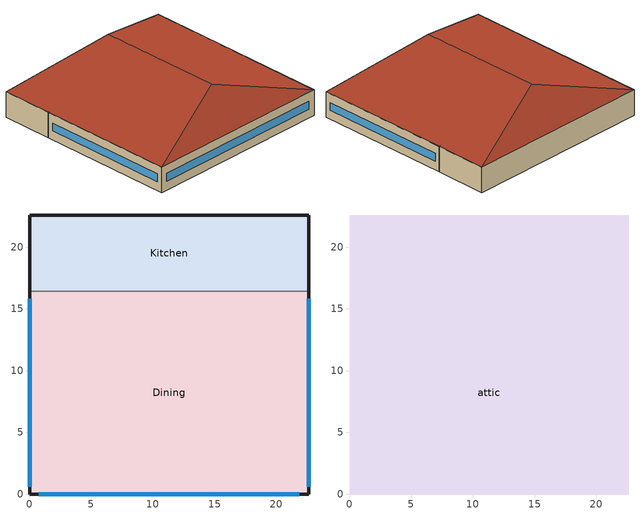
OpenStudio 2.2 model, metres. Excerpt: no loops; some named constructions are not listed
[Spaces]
Kitchen
 floor ground: 22.61,22.61 22.61,16.44 0,16.44 0,22.61 z0
 wall outside: 22.61,16.44 22.61,22.61 0,22.61 0,16.44 z0:3.05
 wall to Dining: 0,16.44 22.61,16.44 z0:3.05
Dining
 floor ground: 22.61,16.44 22.61,0 0,0 0,16.44 z0
 wall outside: 0,16.44 0,0 22.61,0 22.61,16.44 z0:3.05
 window: 0,15.84 0,0.6 / 22.61,0.6 22.61,15.84 / 0.75,0 21.86,0 z1.07:1.98
attic
 floor to Dining: 22.61,16.44 22.61,0 0,0 0,16.44 z3.05
 floor to Kitchen: 22.61,22.61 22.61,16.44 0,16.44 0,22.61 z3.05
 roof outside: 11.3,18.84,6.82 22.61,22.61,3.05 0,22.61,3.05; 11.3,3.77,6.82 0,0,3.05 22.61,0,3.05; 11.3,18.84,6.82 0,22.61,3.05 0,0,3.05 11.3,3.77,6.82; 11.3,3.77,6.82 22.61,0,3.05 22.61,22.61,3.05 11.3,18.84,6.82
[Site]
Gander Int'l_NF_CAN: Latitude {deg}=48.95; Longitude {deg}=-54.57; Time Zone {hr}=-3.5; Elevation {m}=151; Terrain=City
[Building]
NECB 2011-FullServiceRestaurant-NECB HDD Method-CAN_NF_Gander.718030_CWEC.epw created: 2017-07-10 19:26:43 +0000: North Axis {deg}=0; Default Construction Set=NECB 2011 - FullSrvRest - NECB HDD Method at climate 7a; Standards Number of Stories=2; Standards Number of Above Ground Stories=2; Standards Building Type=FullServiceRestaurant
[Site:GroundTemperature:BuildingSurface]
19.527, 19.502, 19.536, 19.598, 20.002, 21.64, 22.225, 22.375, 21.449, 20.121, 19.802, 19.633
[Site:WaterMainsTemperature]
Calculation Method=Correlation; Annual Average Outdoor Air Temperature {C}=4.025; Maximum Difference In Monthly Average Outdoor Air Temperatures {deltaC}=22.6
[SizingPeriod:DesignDay] Barometric Pressure {Pa}=99524; Sky Clearness=0; Rain Indicator=0; Snow Indicator=0; Day of Month=21; Daylight Saving Time Indicator=0; Humidity Indicating Type=Wetbulb; Dry-Bulb Temperature Range Modifier Type=DefaultMultipliers
Name | Maximum Dry-Bulb Temperature {C} | Daily Dry-Bulb Temperature Range {deltaC} | Humidity Indicating Conditions at Maximum Dry-Bulb | Wind Speed {m/s} | Wind Direction {deg} | Month | Day Type | Solar Model Indicator | ASHRAE Taub | ASHRAE Taud
Gander Int'l Ann Clg .4% Condns WB=>MDB | 24.3 | 8.8 | 20.1 | 5.3 | 230 | 8 | SummerDesignDay | ASHRAETau | 0.404 | 2.212
Gander Int'l Ann Clg .4% Condns DB=>MWB | 26 | 8.8 | 18.4 | 5.3 | 230 | 8 | SummerDesignDay | ASHRAETau | 0.404 | 2.212
Gander Int'l Ann Htg 99.6% Condns DB | -19.7 | 0 | -19.7 | 6.9 | 280 | 2 | WinterDesignDay | ASHRAEClearSky
[Material:NoMass]
CP02 CARPET PAD: Roughness=VeryRough; Thermal Resistance {m2-K/W}=0.21648; Thermal Absorptance=0.9; Solar Absorptance=0.7; Visible Absorptance=0.8
[Material]
Name | Roughness | Thickness {m} | Conductivity {W/m-K} | Density {kg/m3} | Specific Heat {J/kg-K} | Thermal Absorptance | Solar Absorptance | Visible Absorptance
100mm Normalweight concrete floor | MediumSmooth | 0.1016 | 2.31 | 2322 | 832
G01 13mm gypsum board | Smooth | 0.0127 | 0.16 | 800 | 1090 | 0.9 | 0.7 | 0.5
G05 25mm wood | MediumSmooth | 0.0254 | 0.15 | 608 | 1630 | 0.9 | 0.5 | 0.5
[Construction]
Typical Interior Floor: 100mm Normalweight concrete floor, CP02 CARPET PAD
Typical Interior Wall: G01 13mm gypsum board, G01 13mm gypsum board
Typical Interior Ceiling: CP02 CARPET PAD, 100mm Normalweight concrete floor
Typical Interior Window: Clear 3mm
Typical Interior Door; Typical Interior Partition: G05 25mm wood
Customized Fenestration: cond=0.220 tvis=0.220 tsol=0.232: Customized Fenestration:: cond=0.220 tvis=0.220 tsol=0.232
Customized Fenestration: cond=0.220 tvis=0.441 tsol=0.279: Customized Fenestration:: cond=0.220 tvis=0.441 tsol=0.279
Customized Fenestration: cond=0.220 tvis=0.294 tsol=0.332: Customized Fenestration:: cond=0.220 tvis=0.294 tsol=0.332
Customized Fenestration: cond=0.220 tvis=0.898 tsol=0.837: Customized Fenestration:: cond=0.220 tvis=0.898 tsol=0.837
[DefaultConstructionSet]
NECB 2011 - FullSrvRest - NECB HDD Method at climate 7a: Default Exterior Surface Constructions=NECB 2011 - FullSrvRest - NECB HDD Method at climate 7a; Default Interior Surface Constructions=Default Surface Constructions 2; Default Ground Contact Surface Constructions=NECB 2011 - FullSrvRest - NECB HDD Method at climate 7a 1; Default Exterior SubSurface Constructions=NECB 2011 - FullSrvRest - NECB HDD Method at climate 7a; Default Interior SubSurface Constructions=Default Sub Surface Constructions 2; Interior Partition Construction=Typical Interior Partition
[DefaultSurfaceConstructions]
Name | Floor Construction | Wall Construction | Roof Ceiling Construction
Default Surface Constructions 2 | Typical Interior Floor | Typical Interior Wall | Typical Interior Ceiling
NECB 2011 - FullSrvRest - NECB HDD Method at climate 7a | Customized opaque construction {40b8ff55-9e13-4d7c-8d2d-48ac36a282a4} to conductance of 0.162 | Customized opaque construction {c71567f1-7333-48f3-a518-d25ea8f068a7} to conductance of 0.21 | Customized opaque construction {82ccd482-014f-4c92-a153-0824acbafeb3} to conductance of 0.162
NECB 2011 - FullSrvRest - NECB HDD Method at climate 7a 1 | Customized opaque construction {9d52f835-573b-4b23-9f9c-aa8ec3b0864c} to conductance of 0.757 | Customized opaque construction {9d52f835-573b-4b23-9f9c-aa8ec3b0864c} to conductance of 0.284 | Customized opaque construction {9d52f835-573b-4b23-9f9c-aa8ec3b0864c} to conductance of 0.284
[DefaultSubSurfaceConstructions]
Name | Fixed Window Construction | Operable Window Construction | Door Construction | Glass Door Construction | Overhead Door Construction | Skylight Construction | Tubular Daylight Dome Construction | Tubular Daylight Diffuser Construction
Default Sub Surface Constructions 2 | Typical Interior Window | Typical Interior Window | Typical Interior Door
NECB 2011 - FullSrvRest - NECB HDD Method at climate 7a | Customized Fenestration: cond=0.220 tvis=0.220 tsol=0.232 | Customized Fenestration: cond=0.220 tvis=0.220 tsol=0.232 | Customized opaque construction {57cf4c2f-5fb5-4213-af27-4ae2f90df1f9} to conductance of 2.2 | Customized Fenestration: cond=0.220 tvis=0.441 tsol=0.279 | Customized opaque construction {6c988333-0592-4b9e-afca-f950ea5db27d} to conductance of 2.2 | Customized Fenestration: cond=0.220 tvis=0.294 tsol=0.332 | Customized Fenestration: cond=0.220 tvis=0.898 tsol=0.837 | Customized Fenestration: cond=0.220 tvis=0.898 tsol=0.837
[WindowMaterial:Glazing]
Clear 3mm: Optical Data Type=SpectralAverage; Thickness {m}=0.003; Solar Transmittance at Normal Incidence=0.837; Front Side Solar Reflectance at Normal Incidence=0.075; Back Side Solar Reflectance at Normal Incidence=0.075; Visible Transmittance at Normal Incidence=0.898; Front Side Visible Reflectance at Normal Incidence=0.081; Back Side Visible Reflectance at Normal Incidence=0.081; Infrared Transmittance at Normal Incidence=0; Front Side Infrared Hemispherical Emissivity=0.84; Back Side Infrared Hemispherical Emissivity=0.84; Conductivity {W/m-K}=0.9; Dirt Correction Factor for Solar and Visible Transmittance=1; Solar Diffusing=No
[WindowMaterial:SimpleGlazingSystem] U-Factor {W/m2-K}=2.2; Solar Heat Gain Coefficient=0.6; Visible Transmittance=0.21
Customized Fenestration:: cond=0.220 tvis=0.220 tsol=0.232; Customized Fenestration:: cond=0.220 tvis=0.441 tsol=0.279; Customized Fenestration:: cond=0.220 tvis=0.294 tsol=0.332; Customized Fenestration:: cond=0.220 tvis=0.898 tsol=0.837
[Space]
Name | Space Type | Building Story | Thermal Zone | Part of Total Floor Area
Kitchen | Space Function Food preparation | Building Story 1 | Sp-Kitchen Sys-3 Flr-1 Sch-B HPlcmt-north ZN | Yes
Dining | Space Function Dining - family space | Building Story 1 | Sp-Dining Sys-3 Flr-1 Sch-B HPlcmt-south ZN | Yes
attic | Space Function - undefined - | Building Story 2 | Sp-attic Sys-0 Flr-2 Sch-- undefined - HPlcmt-core ZN | No
[BuildingStory]
Name | Nominal Z Coordinate {m}
Building Story 1 | 0
Building Story 2 | 3.0488
[SpaceType] Standards Building Type=Space Function
Name | Default Schedule Set | Design Specification Outdoor Air Object | Standards Space Type
Space Function - undefined - | Space Function - undefined - Schedule Set | Space Function - undefined - Ventilation | - undefined -
Space Function Dining - family space | Space Function Dining - family space Schedule Set | Space Function Dining - family space Ventilation | Dining - family space
Space Function Food preparation | Space Function Food preparation Schedule Set | Space Function Food preparation Ventilation | Food preparation
[DesignSpecification:OutdoorAir]
Name | Outdoor Air Flow per Person {m3/s-person} | Outdoor Air Flow per Floor Area {m3/s-m2} | Outdoor Air Flow Air Changes per Hour {1/hr} | Outdoor Air Method
Space Function - undefined - Ventilation | 0 | 0 | 0
Space Function Dining - family space Ventilation |  | 0.0035814 |  | Sum
Space Function Food preparation Ventilation |  | 0.0013716 |  | Sum
[DefaultScheduleSet] Infiltration Schedule=Always On
Name | Number of People Schedule | People Activity Level Schedule | Lighting Schedule | Electric Equipment Schedule
Space Function - undefined - Schedule Set
Space Function Dining - family space Schedule Set; Space Function Food preparation Schedule Set | NECB-B-Occupancy | NECB-Activity | NECB-B-Lighting | NECB-B-Electric-Equipment
[ThermostatSetpoint:DualSetpoint]
Name | Heating Setpoint Temperature Schedule | Cooling Setpoint Temperature Schedule
Space Function - undefined - Thermostat 2
Space Function Food preparation Thermostat 2; Space Function Dining - family space Thermostat 2 | NECB-B-Thermostat Setpoint-Heating | NECB-B-Thermostat Setpoint-Cooling
[People:Definition] Number of People Calculation Method=People/Area; Fraction Radiant=0.3
Name | People per Space Floor Area {person/m2}
Space Function Dining - family space People Definition | 0.0999967
Space Function Food preparation People Definition | 0.0500522
[People] Work Efficiency Schedule=Work Efficiency Schedule; Clothing Insulation Schedule=Clothing Schedule; Air Velocity Schedule=Air Velocity Schedule
Name | People Definition | Space or SpaceType
Space Function Dining - family space People | Space Function Dining - family space People Definition | Space Function Dining - family space
Space Function Food preparation People | Space Function Food preparation People Definition | Space Function Food preparation
[Lights:Definition] Design Level Calculation Method=Watts/Area; Fraction Radiant=0.5; Fraction Visible=0.2
Name | Watts per Space Floor Area {W/m2}
Space Function Dining - family space Lights Definition | 9.59992
Space Function Food preparation Lights Definition | 10.6999
[Lights]
Name | Lights Definition | Space or SpaceType
Space Function Dining - family space Lights | Space Function Dining - family space Lights Definition | Space Function Dining - family space
Space Function Food preparation Lights | Space Function Food preparation Lights Definition | Space Function Food preparation
[ElectricEquipment:Definition] Design Level Calculation Method=Watts/Area; Fraction Radiant=0.5
Name | Watts per Space Floor Area {W/m2}
Space Function Dining - family space Elec Equip Definition | 0.999992
Space Function Food preparation Elec Equip Definition | 9.99992
[ElectricEquipment]
Name | Electric Equipment Definition | Space or SpaceType
Space Function Dining - family space Elec Equip | Space Function Dining - family space Elec Equip Definition | Space Function Dining - family space
Space Function Food preparation Elec Equip | Space Function Food preparation Elec Equip Definition | Space Function Food preparation
[SpaceInfiltration:DesignFlowRate] Schedule=Always On Discrete; Design Flow Rate Calculation Method=Flow/ExteriorArea; Flow per Exterior Surface Area {m3/s-m2}=0.00025; Constant Term Coefficient=0; Temperature Term Coefficient=0; Velocity Term Coefficient=0.224; Velocity Squared Term Coefficient=0
Name | Space or SpaceType
attic Infiltration | attic
Dining Infiltration | Dining
Kitchen Infiltration | Kitchen
[ThermalZone] Use Ideal Air Loads=No
Name | Thermostat
Sp-attic Sys-0 Flr-2 Sch-- undefined - HPlcmt-core ZN | Space Function - undefined - Thermostat 2
Sp-Kitchen Sys-3 Flr-1 Sch-B HPlcmt-north ZN | Space Function Food preparation Thermostat 2
Sp-Dining Sys-3 Flr-1 Sch-B HPlcmt-south ZN | Space Function Dining - family space Thermostat 2
[Sizing:Zone]
Sp-attic Sys-0 Flr-2 Sch-- undefined - HPlcmt-core ZN: Zone Cooling Design Supply Air Temperature Input Method=SupplyAirTemperature; Zone Cooling Design Supply Air Temperature {C}=14; Zone Cooling Design Supply Air Temperature Difference {deltaC}=11.11; Zone Heating Design Supply Air Temperature Input Method=SupplyAirTemperature; Zone Heating Design Supply Air Temperature {C}=40; Zone Heating Design Supply Air Temperature Difference {deltaC}=11.11; Zone Cooling Design Supply Air Humidity Ratio {kg-H2O/kg-air}=0.0085; Zone Heating Design Supply Air Humidity Ratio {kg-H2O/kg-air}=0.008; Cooling Design Air Flow Method=DesignDay; Heating Design Air Flow Method=DesignDay; Account for Dedicated Outdoor Air System=No; Dedicated Outdoor Air System Control Strategy=NeutralSupplyAir; Dedicated Outdoor Air Low Setpoint Temperature for Design {C}=autosize; Dedicated Outdoor Air High Setpoint Temperature for Design {C}=autosize
[Schedule:Ruleset]
Always On: Default Day Schedule=Always On Default
Clothing Schedule: Default Day Schedule=Clothing Schedule Default Winter Clothes
Air Velocity Schedule: Default Day Schedule=Air Velocity Schedule Default
Work Efficiency Schedule: Default Day Schedule=Work Efficiency Schedule Default
NECB-B-Occupancy: Default Day Schedule=NECB-B-Occupancy Default
NECB-Activity: Default Day Schedule=NECB-Activity Default; Summer Design Day Schedule=NECB-Activity Summer Design Day; Winter Design Day Schedule=NECB-Activity Winter Design Day
NECB-B-Lighting: Default Day Schedule=NECB-B-Lighting Default
NECB-B-Electric-Equipment: Default Day Schedule=NECB-B-Electric-Equipment Default
NECB-B-Thermostat Setpoint-Heating: Default Day Schedule=NECB-B-Thermostat Setpoint-Heating Default
NECB-B-Thermostat Setpoint-Cooling: Default Day Schedule=NECB-B-Thermostat Setpoint-Cooling Default
[Schedule:Day]
Always On Default; Clothing Schedule Default Winter Clothes: 24, 0, 1
Clothing Schedule Summer Clothes: 24, 0, 0.5
Air Velocity Schedule Default: 24, 0, 0.2
Work Efficiency Schedule Default: 24, 0, 0
NECB-B-Occupancy Default; NECB-B-Occupancy Default|Wkdy Day: 1, 0, 0.3, 2, 0, 0.1, 9, 0, 0, 10, 0, 0.1, 11, 0, 0.2, 12, 0, 0.5, 13, 0, 0.9, 14, 0, 0.8, 15, 0, 0.5, 17, 0, 0.2, 18, 0, 0.3, 19, 0, 0.6, 22, 0, 0.9, 23, 0, 0.6, 24, 0, 0.4
NECB-B-Occupancy Sat Day: 1, 0, 0.5, 2, 0, 0.3, 9, 0, 0, 10, 0, 0.1, 11, 0, 0.2, 12, 0, 0.5, 13, 0, 0.9, 14, 0, 0.8, 15, 0, 0.5, 17, 0, 0.2, 18, 0, 0.3, 19, 0, 0.6, 22, 0, 0.9, 24, 0, 0.6
NECB-B-Occupancy Sun|Hol Day: 1, 0, 0.1, 2, 0, 0.3, 10, 0, 0, 11, 0, 0.1, 12, 0, 0.4, 14, 0, 0.5, 15, 0, 0.4, 18, 0, 0.2, 19, 0, 0.5, 21, 0, 0.7, 22, 0, 0.5, 23, 0, 0.3, 24, 0, 0.1
NECB-Activity Default; NECB-Activity Winter Design Day; NECB-Activity Summer Design Day: 24, 0, 130
NECB-B-Lighting Default; NECB-B-Lighting Default|Wkdy Day; NECB-B-Lighting Sat Day; NECB-B-Electric-Equipment Default; NECB-B-Electric-Equipment Default|Wkdy Day; NECB-B-Electric-Equipment Sat Day: 1, 0, 0.9, 2, 0, 0.5, 9, 0, 0.1, 10, 0, 0.5, 11, 0, 0.7, 24, 0, 0.9
NECB-B-Lighting Sun|Hol Day; NECB-B-Electric-Equipment Sun|Hol Day: 2, 0, 0.5, 10, 0, 0.1, 11, 0, 0.5, 23, 0, 0.9, 24, 0, 0.5
NECB-B-Thermostat Setpoint-Heating Default; NECB-B-Thermostat Setpoint-Heating Default|Wkdy Day; NECB-B-Thermostat Setpoint-Heating Sat Day: 2, 0, 22, 8, 0, 18, 9, 0, 20, 24, 0, 22
NECB-B-Thermostat Setpoint-Heating Sun|Hol Day: 1, 0, 18, 2, 0, 22, 9, 0, 18, 10, 0, 20, 23, 0, 22, 24, 0, 18
NECB-B-Thermostat Setpoint-Cooling Default; NECB-B-Thermostat Setpoint-Cooling Default|Wkdy Day; NECB-B-Thermostat Setpoint-Cooling Sat Day: 1, 0, 24, 8, 0, 35, 24, 0, 24
NECB-B-Thermostat Setpoint-Cooling Sun|Hol Day: 9, 0, 35, 23, 0, 24, 24, 0, 35
[Schedule:Rule] Date Specification Type=DateRange; Start Day=1
Name | Schedule Ruleset | Rule Order | Day Schedule | Start Month | End Month | End Day | Apply Monday | Apply Tuesday | Apply Wednesday | Apply Thursday | Apply Friday | Apply Saturday | Apply Sunday
Schedule Rule 1 | Clothing Schedule | 0 | Clothing Schedule Summer Clothes | 5 | 9 | 30
Schedule Rule 2 | NECB-B-Occupancy | 2 | NECB-B-Occupancy Default|Wkdy Day | 1 | 12 | 31 | Yes | Yes | Yes | Yes | Yes
Schedule Rule 3 | NECB-B-Occupancy | 1 | NECB-B-Occupancy Sat Day | 1 | 12 | 31 |  |  |  |  |  | Yes
Schedule Rule 4 | NECB-B-Occupancy | 0 | NECB-B-Occupancy Sun|Hol Day | 1 | 12 | 31 |  |  |  |  |  |  | Yes
Schedule Rule 5 | NECB-B-Lighting | 2 | NECB-B-Lighting Default|Wkdy Day | 1 | 12 | 31 | Yes | Yes | Yes | Yes | Yes
Schedule Rule 6 | NECB-B-Lighting | 1 | NECB-B-Lighting Sat Day | 1 | 12 | 31 |  |  |  |  |  | Yes
Schedule Rule 7 | NECB-B-Lighting | 0 | NECB-B-Lighting Sun|Hol Day | 1 | 12 | 31 |  |  |  |  |  |  | Yes
Schedule Rule 8 | NECB-B-Electric-Equipment | 2 | NECB-B-Electric-Equipment Default|Wkdy Day | 1 | 12 | 31 | Yes | Yes | Yes | Yes | Yes
Schedule Rule 9 | NECB-B-Electric-Equipment | 1 | NECB-B-Electric-Equipment Sat Day | 1 | 12 | 31 |  |  |  |  |  | Yes
Schedule Rule 10 | NECB-B-Electric-Equipment | 0 | NECB-B-Electric-Equipment Sun|Hol Day | 1 | 12 | 31 |  |  |  |  |  |  | Yes
Schedule Rule 11 | NECB-B-Thermostat Setpoint-Heating | 2 | NECB-B-Thermostat Setpoint-Heating Default|Wkdy Day | 1 | 12 | 31 | Yes | Yes | Yes | Yes | Yes
Schedule Rule 12 | NECB-B-Thermostat Setpoint-Heating | 1 | NECB-B-Thermostat Setpoint-Heating Sat Day | 1 | 12 | 31 |  |  |  |  |  | Yes
Schedule Rule 13 | NECB-B-Thermostat Setpoint-Heating | 0 | NECB-B-Thermostat Setpoint-Heating Sun|Hol Day | 1 | 12 | 31 |  |  |  |  |  |  | Yes
Schedule Rule 14 | NECB-B-Thermostat Setpoint-Cooling | 2 | NECB-B-Thermostat Setpoint-Cooling Default|Wkdy Day | 1 | 12 | 31 | Yes | Yes | Yes | Yes | Yes
Schedule Rule 15 | NECB-B-Thermostat Setpoint-Cooling | 1 | NECB-B-Thermostat Setpoint-Cooling Sat Day | 1 | 12 | 31 |  |  |  |  |  | Yes
Schedule Rule 16 | NECB-B-Thermostat Setpoint-Cooling | 0 | NECB-B-Thermostat Setpoint-Cooling Sun|Hol Day | 1 | 12 | 31 |  |  |  |  |  |  | Yes
[Schedule:Constant]
Always On Discrete: Value=1
